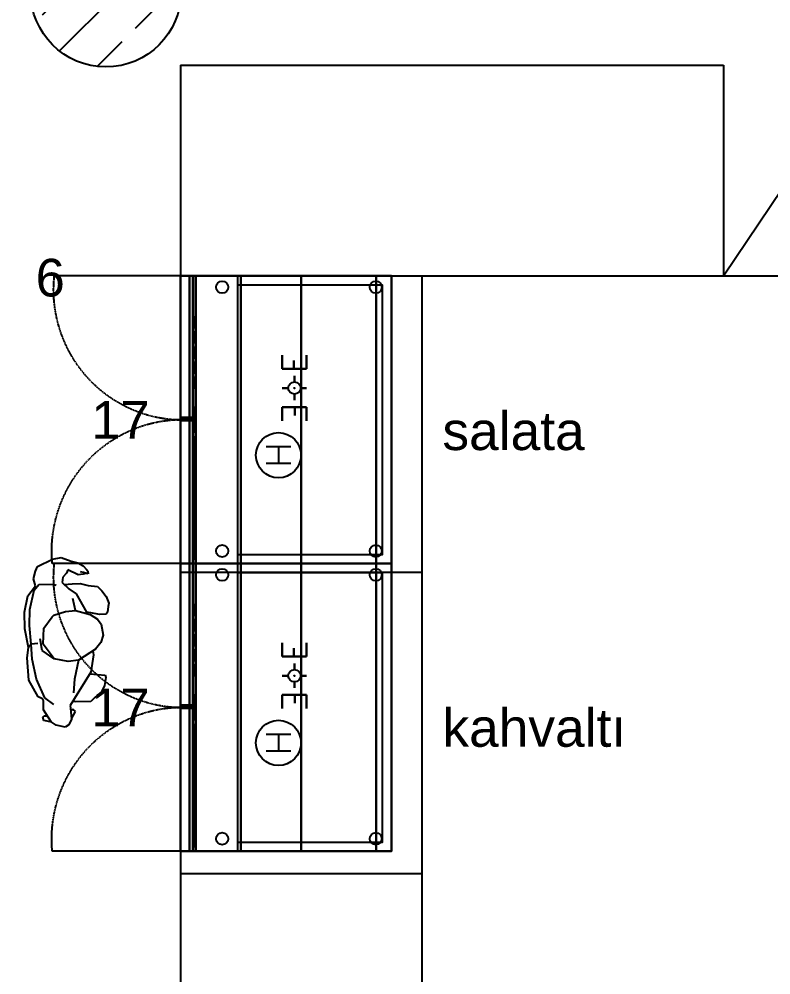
# Model space of a CAD drawing. Header units: millimetres. Extents: x 45 to 25350, y 77 to 5059.
# Drawn here: x 22266 to 22515.7, y 3807.6 to 4124.9 of the extents above; entities that cross this region are included whole.
import ezdxf
from ezdxf.enums import TextEntityAlignment as Align

# ---------------------------------------------------------------- set-up
doc = ezdxf.new("R2010")
doc.units = ezdxf.units.MM
doc.header["$LTSCALE"] = 5
doc.linetypes.add('NASCOSTA', pattern=[0.375, 0.25, -0.125])
for name, color, linetype in [('200-EquipBlack-3d', 250, 'Continuous'), ('200-EquipBorder-2d', 9, 'Continuous'), ('200-EquipID-2d', 7, 'Continuous'), ('200-EquipInternal-2d', 252, 'Continuous'), ('200-EquipSteel-3d', 9, 'Continuous'), ('250-Connections-2d', 6, 'Continuous'), ('250-ele-2d', 20, 'Continuous'), ('a_p5', 5, 'Continuous'), ('str_SNL_hatch', 1, 'Continuous'), ('str_SNL_wall_sheer', 5, 'Continuous'), ('TEFRIS', 12, 'Continuous')]:
    doc.layers.add(name, color=color, linetype=linetype)
doc.layers.add('200-InsPoint-3D', color=3, linetype='Continuous', plot=False)
doc.layers.add('yazı', color=30, linetype='Continuous', lineweight=9)
doc.styles.add('25', font='arial.ttf', dxfattribs={"height": 25})
doc.styles.add('ARIAL', font='ARIALUNI.TTF', dxfattribs={"height": 1})
doc.styles.add('ROMANS', font='micross.ttf')
doc.styles.add('SIMPLEX', font='simplex')

# ---------------------------------------------------------------- blocks, each defined once
blk = doc.blocks.new('A$C47794B28')
at = {"layer": 'str_SNL_hatch'}
h = blk.add_hatch(dxfattribs=at)
h.set_pattern_fill('ANSI33', color=256, scale=100, style=0)
h.set_pattern_definition([(45, (-1153.641, -4045.18), (-17.67767, 17.67767), []), (45, (-1135.964, -4045.18), (-17.67767, 17.67767), [12.5, -6.25])])
edge = h.paths.add_edge_path()
edge.add_arc((0, 0), 25, 0, 360)
at = {"layer": 'str_SNL_wall_sheer'}
blk.add_circle((0, 0), 25, dxfattribs=at)
blk = doc.blocks.new('cfcfcfcfc')
for p, q in [((220736.78, -32182.96), (220742.96, -32181.97)), ((220742.96, -32181.97), (220748.54, -32182.02)), ((220720.27, -32185.76), (220725.95, -32182.87)), ((220725.95, -32182.87), (220733.39, -32182.48)), ((220726.13, -32185.4), (220732.82, -32184.14)), ((220732.82, -32184.14), (220737.82, -32183.94)), ((220733.39, -32182.48), (220736.78, -32182.96)), ((220737.82, -32183.94), (220736.78, -32182.96)), ((220737.82, -32183.94), (220744.06, -32183.48)), ((220738.01, -32186.09), (220737.82, -32183.94)), ((220744.06, -32183.48), (220749.41, -32183.76)), ((220748.54, -32182.02), (220753.96, -32183.21)), ((220749.41, -32183.76), (220755.68, -32185.37)), ((220753.96, -32183.21), (220757.21, -32185.81)), ((220711.76, -32190.05), (220712.42, -32187.41)), ((220711.86, -32189.91), (220715.91, -32187.4)), ((220712.42, -32187.41), (220713.48, -32187.12)), ((220713.48, -32187.12), (220713.95, -32187.65)), ((220713.95, -32187.65), (220713.87, -32188.64)), ((220715.91, -32187.4), (220719.01, -32187.54)), ((220717.66, -32190.89), (220719.9, -32187.92)), ((220719.01, -32187.54), (220719.73, -32186.97)), ((220719.73, -32186.97), (220720.27, -32185.76)), ((220719.9, -32187.92), (220726.13, -32185.4)), ((220732.82, -32191.37), (220735.63, -32187.55)), ((220732.82, -32191.37), (220737.74, -32187.9)), ((220735.63, -32187.55), (220739.53, -32186.9)), ((220737.74, -32187.9), (220743.03, -32188.23)), ((220743.03, -32188.23), (220746.69, -32191.13)), ((220755.68, -32185.37), (220757.54, -32186.92)), ((220757.21, -32185.81), (220759.54, -32185.27)), ((220757.54, -32186.92), (220757.57, -32191.65)), ((220759.54, -32185.27), (220762.03, -32185.97)), ((220762.03, -32185.97), (220763.6, -32186.72)), ((220763.6, -32186.72), (220765.87, -32191.71)), ((220710.04, -32194.43), (220710.72, -32191.49)), ((220710.72, -32191.49), (220711.86, -32189.91)), ((220731.79, -32196.08), (220732.82, -32191.37)), ((220746.69, -32191.13), (220747.21, -32191.69)), ((220710.72, -32195.72), (220710.04, -32194.43)), ((220747.21, -32191.69), (220748.4, -32195.57)), ((220757.57, -32191.65), (220757.22, -32192.69)), ((220766.29, -32194.64), (220765.03, -32197.92)), ((220765.87, -32191.71), (220766.29, -32194.64)), ((220712.55, -32196.65), (220710.72, -32195.72)), ((220716.24, -32196.41), (220712.55, -32196.65)), ((220712.55, -32196.65), (220713.95, -32197.3)), ((220713.95, -32197.3), (220715.1, -32198.01)), ((220715.1, -32198.01), (220715.89, -32197.13)), ((220715.89, -32197.13), (220715.25, -32196.46)), ((220717.13, -32196.35), (220716.24, -32196.41)), ((220721.71, -32199.36), (220717.13, -32196.35)), ((220718.29, -32197.97), (220718.43, -32197.21)), ((220725.8, -32197.99), (220721.34, -32197.51)), ((220732.12, -32199.48), (220731.79, -32196.08)), ((220748.4, -32195.57), (220748.63, -32198.89)), ((220755.84, -32196.85), (220754.1, -32199.32)), ((220758, -32194.72), (220755.84, -32196.85)), ((220757.37, -32195.35), (220757.51, -32198.02)), ((220759.79, -32195.03), (220758, -32194.72)), ((220761.12, -32196.22), (220759.79, -32195.03)), ((220760.41, -32200.14), (220762.16, -32196.71)), ((220762.16, -32196.71), (220761.12, -32196.22)), ((220718.27, -32203.17), (220718.29, -32197.97)), ((220728.05, -32203.45), (220721.71, -32199.36)), ((220732.12, -32199.48), (220725.8, -32197.99)), ((220735.6, -32205.2), (220732.12, -32199.48)), ((220748.63, -32198.89), (220747.18, -32203.81)), ((220754.1, -32199.32), (220747.99, -32202.58)), ((220748.63, -32198.89), (220752.64, -32198.19)), ((220757.57, -32200.7), (220756.86, -32203.33)), ((220757.51, -32198.02), (220757.57, -32200.7)), ((220760.56, -32201.83), (220760.41, -32200.14)), ((220761.2, -32201.95), (220761.39, -32200.94)), ((220764.41, -32200.08), (220763.35, -32201.83)), ((220765.03, -32197.92), (220764.41, -32200.08)), ((220719.53, -32204.62), (220718.27, -32203.17)), ((220727.48, -32203.09), (220727.17, -32205.71)), ((220733.77, -32204.54), (220728.05, -32203.45)), ((220747.18, -32203.81), (220745.57, -32206.15)), ((220747.09, -32206.86), (220747.73, -32204.04)), ((220747.99, -32202.58), (220747.52, -32202.65)), ((220747.73, -32204.04), (220747.99, -32202.58)), ((220756.86, -32203.33), (220756.39, -32206.48)), ((220760.79, -32202.66), (220760.56, -32201.83)), ((220760.68, -32203.4), (220760.79, -32203.02)), ((220761.57, -32203.4), (220760.68, -32203.4)), ((220760.79, -32203.02), (220761.2, -32201.95)), ((220762.05, -32203.07), (220761.57, -32203.4)), ((220763.35, -32201.83), (220762.05, -32203.07)), ((220721.43, -32206.8), (220719.53, -32204.62)), ((220723.43, -32207.88), (220721.43, -32206.8)), ((220727.17, -32205.71), (220726.94, -32208.16)), ((220735.09, -32204.35), (220733.77, -32204.54)), ((220737.75, -32207.08), (220735.6, -32205.2)), ((220740.21, -32207.84), (220737.75, -32207.08)), ((220743.91, -32207.34), (220740.21, -32207.84)), ((220745.57, -32206.15), (220743.91, -32207.34)), ((220747.11, -32209.07), (220747.09, -32206.86)), ((220756.39, -32206.48), (220754.96, -32207.88)), ((220726.08, -32208.45), (220723.43, -32207.88)), ((220726.94, -32208.16), (220726.08, -32208.45)), ((220747.74, -32209.48), (220747.11, -32209.07)), ((220749.72, -32209.8), (220747.74, -32209.48)), ((220750.82, -32210.02), (220749.72, -32209.8)), ((220752.98, -32209.19), (220750.82, -32210.02)), ((220754.96, -32207.88), (220752.98, -32209.19))]:
    blk.add_line(p, q)
blk = doc.blocks.new('HAC')
at = {"layer": '250-Connections-2d'}
for p, q in [((-2.76, 4.09), (-2.76, -4.09)), ((2.76, 4.09), (2.76, -4.09)), ((-2.76, 0), (2.76, 0))]:
    blk.add_line(p, q, dxfattribs=at)
blk.add_circle((0, 0), 7.5, dxfattribs=at)
blk = doc.blocks.new('ECON')
at = {"layer": '250-ele-2d'}
for p, q in [((0, 40.6), (0, 20.3)), ((-40.6, 0), (-20.3, 0)), ((20.3, 0), (40.6, 0)), ((0, -20.3), (0, -40.6))]:
    blk.add_line(p, q, dxfattribs=at)
for radius in [20.3, 1]:
    blk.add_circle((0, 0), radius, dxfattribs=at)
blk.add_point((0, 0), dxfattribs=at)
at = {"layer": '250-ele-2d', "style": 'SIMPLEX', "flags": 8}
blk.add_attdef('E', (50, -40.6), '', height=81, dxfattribs=at)
blk = doc.blocks.new('SAL25L2C9')
at = {"layer": '200-EquipBlack-3d'}
for points in [[(433, -651.1, 112.8), (520.8, -651.1, 112.8), (520.8, -651.1, 156.2), (433, -651.1, 156.2)], [(439.3, -651.6, 123.6), (459.3, -651.6, 123.6), (459.3, -651.6, 143.6), (439.3, -651.6, 143.6)], [(465.2, -651.6, 123.6), (485.2, -651.6, 123.6), (485.2, -651.6, 143.6), (465.2, -651.6, 143.6)], [(491.7, -651.6, 123.6), (511.7, -651.6, 123.6), (511.7, -651.6, 143.6), (491.7, -651.6, 143.6)]]:
    blk.add_3dface(points, dxfattribs=at)
at = {"layer": '200-EquipBorder-2d'}
blk.add_lwpolyline([(0, -700), (955, -700), (955, 0), (0, 0)], close=True, dxfattribs=at)
at = {"layer": '200-EquipInternal-2d'}
blk.add_line((0, -511.4), (955, -511.4), dxfattribs=at)
at = {"layer": '200-EquipInternal-2d', "linetype": 'NASCOSTA'}
for p, q in [((0, -658.9), (955, -658.9)), ((477.5, -658.9), (477.5, -700))]:
    blk.add_line(p, q, dxfattribs=at)
at = {"layer": '200-EquipInternal-2d'}
blk.add_lwpolyline([(925, -511.4), (925, -30), (30, -30), (30, -511.4)], dxfattribs=at)
at = {"layer": '200-EquipInternal-2d', "linetype": 'NASCOSTA'}
for points in [[(0, -700), (0, -1120.5, 0.439621), (477.5, -700)], [(955, -700), (955, -1127.5, -0.436433), (477.5, -700)]]:
    blk.add_lwpolyline(points, format="xyb", dxfattribs=at)
at = {"layer": '200-EquipSteel-3d', "extrusion": (0, -1, 0)}
for p, q in [((12.3, -650.7, 225.2), (418.5, -650.7, 225.2)), ((12.3, -650.7, 22), (12.3, -650.7, 239.8)), ((418.5, -650.7, 22), (418.5, -650.7, 239.8)), ((531.5, -650.7, 22), (531.5, -650.7, 239.8)), ((942.7, -650.7, 225.2), (531.5, -650.7, 225.2)), ((942.7, -650.7, 22), (942.7, -650.7, 239.8))]:
    blk.add_line(p, q, dxfattribs=at)
at = {"layer": '200-EquipSteel-3d', "extrusion": (0, -1, 0), "elevation": 651.5}
for points in [[(133.6, 157), (173.6, 157), (173.6, 167), (133.6, 167)], [(133.6, 57), (173.6, 57), (173.6, 67), (133.6, 67)], [(133.6, 82), (173.6, 82), (173.6, 92), (133.6, 92)], [(133.6, 107), (173.6, 107), (173.6, 117), (133.6, 117)], [(133.6, 132), (173.6, 132), (173.6, 142), (133.6, 142)], [(133.6, 182), (173.6, 182), (173.6, 192), (133.6, 192)], [(183.6, 57), (223.6, 57), (223.6, 67), (183.6, 67)], [(183.6, 132), (223.6, 132), (223.6, 142), (183.6, 142)], [(183.6, 82), (223.6, 82), (223.6, 92), (183.6, 92)], [(183.6, 107), (223.6, 107), (223.6, 117), (183.6, 117)], [(183.6, 157), (223.6, 157), (223.6, 167), (183.6, 167)], [(183.6, 182), (223.6, 182), (223.6, 192), (183.6, 192)], [(233.6, 57), (273.6, 57), (273.6, 67), (233.6, 67)], [(233.6, 132), (273.6, 132), (273.6, 142), (233.6, 142)], [(233.6, 82), (273.6, 82), (273.6, 92), (233.6, 92)], [(233.6, 107), (273.6, 107), (273.6, 117), (233.6, 117)], [(233.6, 157), (273.6, 157), (273.6, 167), (233.6, 167)], [(233.6, 182), (273.6, 182), (273.6, 192), (233.6, 192)], [(283.6, 57), (323.6, 57), (323.6, 67), (283.6, 67)], [(283.6, 82), (323.6, 82), (323.6, 92), (283.6, 92)], [(283.6, 107), (323.6, 107), (323.6, 117), (283.6, 117)], [(283.6, 132), (323.6, 132), (323.6, 142), (283.6, 142)], [(283.6, 157), (323.6, 157), (323.6, 167), (283.6, 167)], [(283.6, 182), (323.6, 182), (323.6, 192), (283.6, 192)], [(333.6, 57), (373.6, 57), (373.6, 67), (333.6, 67)], [(333.6, 132), (373.6, 132), (373.6, 142), (333.6, 142)], [(333.6, 82), (373.6, 82), (373.6, 92), (333.6, 92)], [(333.6, 107), (373.6, 107), (373.6, 117), (333.6, 117)], [(333.6, 157), (373.6, 157), (373.6, 167), (333.6, 167)], [(333.6, 182), (373.6, 182), (373.6, 192), (333.6, 192)], [(616.4, 157), (576.4, 157), (576.4, 167), (616.4, 167)], [(616.4, 57), (576.4, 57), (576.4, 67), (616.4, 67)], [(616.4, 82), (576.4, 82), (576.4, 92), (616.4, 92)], [(616.4, 107), (576.4, 107), (576.4, 117), (616.4, 117)], [(616.4, 132), (576.4, 132), (576.4, 142), (616.4, 142)], [(616.4, 182), (576.4, 182), (576.4, 192), (616.4, 192)], [(666.4, 157), (626.4, 157), (626.4, 167), (666.4, 167)], [(666.4, 82), (626.4, 82), (626.4, 92), (666.4, 92)], [(666.4, 57), (626.4, 57), (626.4, 67), (666.4, 67)], [(666.4, 107), (626.4, 107), (626.4, 117), (666.4, 117)], [(666.4, 132), (626.4, 132), (626.4, 142), (666.4, 142)], [(666.4, 182), (626.4, 182), (626.4, 192), (666.4, 192)], [(716.4, 157), (676.4, 157), (676.4, 167), (716.4, 167)], [(716.4, 57), (676.4, 57), (676.4, 67), (716.4, 67)], [(716.4, 82), (676.4, 82), (676.4, 92), (716.4, 92)], [(716.4, 107), (676.4, 107), (676.4, 117), (716.4, 117)], [(716.4, 132), (676.4, 132), (676.4, 142), (716.4, 142)], [(716.4, 182), (676.4, 182), (676.4, 192), (716.4, 192)], [(766.4, 157), (726.4, 157), (726.4, 167), (766.4, 167)], [(766.4, 57), (726.4, 57), (726.4, 67), (766.4, 67)], [(766.4, 82), (726.4, 82), (726.4, 92), (766.4, 92)], [(766.4, 107), (726.4, 107), (726.4, 117), (766.4, 117)], [(766.4, 132), (726.4, 132), (726.4, 142), (766.4, 142)], [(766.4, 182), (726.4, 182), (726.4, 192), (766.4, 192)], [(816.4, 157), (776.4, 157), (776.4, 167), (816.4, 167)], [(816.4, 57), (776.4, 57), (776.4, 67), (816.4, 67)], [(816.4, 82), (776.4, 82), (776.4, 92), (816.4, 92)], [(816.4, 107), (776.4, 107), (776.4, 117), (816.4, 117)], [(816.4, 132), (776.4, 132), (776.4, 142), (816.4, 142)], [(816.4, 182), (776.4, 182), (776.4, 192), (816.4, 192)]]:
    blk.add_lwpolyline(points, close=True, dxfattribs=at)
at = {"layer": '200-EquipSteel-3d'}
for centre in [(37.2, -51.9), (913, -51.9), (37.2, -561.9), (913, -561.9)]:
    blk.add_circle(centre, 20, dxfattribs=at)
for points, invisible_edges in [([(0, -700, 703.3), (0, -660, 676.6), (0, -660, 240), (0, -700, 240)], 1), ([(0, -660, 676.6), (0, -670, 683.3), (0, -670, 783.3), (0, -660, 790)], 5), ([(0, -660, 790), (0, -700, 763.3), (0, -700, 790), (0, -660, 790)], 1), ([(470, -660, 676.6), (470, -700, 703.3), (470, -700, 240), (470, -660, 240)], 1), ([(470, -660, 790), (470, -670, 783.3), (470, -670, 683.3), (470, -660, 676.6)], 5), ([(470, -660, 790), (470, -700, 790), (470, -700, 763.3), (470, -660, 790)], 4), ([(480, -660, 790), (480, -700, 763.3), (480, -700, 790), (480, -660, 790)], 1), ([(480, -660, 676.6), (480, -670, 683.3), (480, -670, 783.3), (480, -660, 790)], 5), ([(480, -700, 703.3), (480, -660, 676.6), (480, -660, 240), (480, -700, 240)], 1), ([(955, -660, 790), (955, -700, 790), (955, -700, 763.3), (955, -660, 790)], 4), ([(955, -660, 790), (955, -670, 783.3), (955, -670, 683.3), (955, -660, 676.6)], 5), ([(955, -660, 676.6), (955, -700, 703.3), (955, -700, 240), (955, -660, 240)], 1)]:
    blk.add_3dface(points, dxfattribs=dict(at, invisible_edges=invisible_edges))
for points in [[(0, -700, 240), (0, -660, 240), (470, -660, 240), (470, -700, 240)], [(0, -660, 790), (0, -700, 790), (470, -700, 790), (470, -660, 790)], [(480, -700, 240), (480, -660, 240), (955, -660, 240), (955, -700, 240)], [(480, -660, 790), (480, -700, 790), (955, -700, 790), (955, -660, 790)], [(0, -700, 763.3), (0, -670, 783.3), (470, -670, 783.3), (470, -700, 763.3)], [(0, -670, 683.3), (0, -700, 703.3), (470, -700, 703.3), (470, -670, 683.3)], [(0, -670, 783.3), (0, -670, 683.3), (470, -670, 683.3), (470, -670, 783.3)], [(480, -700, 763.3), (480, -670, 783.3), (955, -670, 783.3), (955, -700, 763.3)], [(480, -670, 683.3), (480, -700, 703.3), (955, -700, 703.3), (955, -670, 683.3)], [(480, -670, 783.3), (480, -670, 683.3), (955, -670, 683.3), (955, -670, 783.3)], [(0, -700, 703.3), (0, -700, 240), (470, -700, 240), (470, -700, 703.3)], [(0, -700, 790), (0, -700, 763.3), (470, -700, 763.3), (470, -700, 790)], [(480, -700, 703.3), (480, -700, 240), (955, -700, 240), (955, -700, 703.3)], [(480, -700, 790), (480, -700, 763.3), (955, -700, 763.3), (955, -700, 790)]]:
    blk.add_3dface(points, dxfattribs=at)
at = {"layer": '250-Connections-2d', "xscale": 10, "yscale": 10, "zscale": 10}
blk.add_blockref('HAC', (595, -375), dxfattribs=at)
at = {"layer": '250-ele-2d'}
blk.add_blockref('ECON', (372, -322), dxfattribs=at).add_auto_attribs({'E': 'E'})
at = {"layer": '200-InsPoint-3D'}
blk.add_attdef('DISTANG', (0, 0), '', height=1, dxfattribs=at)
at = {"layer": '200-EquipBlack-3d'}
mesh = blk.add_polymesh((6, 3), dxfattribs=at)
for k, corner in enumerate([(955, -700, 825), (955, -700, 810), (955, -700, 810), (0, -700, 825), (0, -700, 810), (0, -700, 810), (0, -500, 825), (0, -500, 810), (0, -700, 810), (955, -500, 825), (955, -500, 810), (955, -700, 810), (955, -500, 825), (955, -500, 825), (955, -700, 825), (0, -500, 825), (0, -500, 825), (0, -700, 825)]):
    mesh.set_mesh_vertex(divmod(k, 3), corner)
at = {"layer": '200-EquipSteel-3d'}
mesh = blk.add_polymesh((6, 3), dxfattribs=at)
for k, corner in enumerate([(955, -50, 845), (955, -50, 810), (955, -50, 810), (0, -50, 845), (0, -50, 810), (0, -50, 810), (0, 0, 845), (0, 0, 810), (0, -50, 810), (955, 0, 845), (955, 0, 810), (955, -50, 810), (955, 0, 845), (955, 0, 845), (955, -50, 845), (0, 0, 845), (0, 0, 845), (0, -50, 845)]):
    mesh.set_mesh_vertex(divmod(k, 3), corner)
mesh = blk.add_polymesh((6, 3), dxfattribs=at)
for k, corner in enumerate([(955, -650, 810), (955, -650, 22), (955, -650, 22), (0, -650, 810), (0, -650, 22), (0, -650, 22), (0, 0, 810), (0, 0, 22), (0, -650, 22), (955, 0, 810), (955, 0, 22), (955, -650, 22), (955, 0, 810), (955, 0, 810), (955, -650, 810), (0, 0, 810), (0, 0, 810), (0, -650, 810)]):
    mesh.set_mesh_vertex(divmod(k, 3), corner)
mesh = blk.add_polymesh((6, 3), dxfattribs=at)
for k, corner in enumerate([(955, -300, 835), (955, -300, 810), (955, -300, 810), (0, -300, 835), (0, -300, 810), (0, -300, 810), (0, -50, 835), (0, -50, 810), (0, -300, 810), (955, -50, 835), (955, -50, 810), (955, -300, 810), (955, -50, 835), (955, -50, 835), (955, -300, 835), (0, -50, 835), (0, -50, 835), (0, -300, 835)]):
    mesh.set_mesh_vertex(divmod(k, 3), corner)
mesh = blk.add_polymesh((6, 3), dxfattribs=at)
for k, corner in enumerate([(955, -500, 825), (955, -500, 810), (955, -500, 810), (0, -500, 825), (0, -500, 810), (0, -500, 810), (0, -300, 825), (0, -300, 810), (0, -500, 810), (955, -300, 825), (955, -300, 810), (955, -500, 810), (955, -300, 825), (955, -300, 825), (955, -500, 825), (0, -300, 825), (0, -300, 825), (0, -500, 825)]):
    mesh.set_mesh_vertex(divmod(k, 3), corner)
blk = doc.blocks.new('attrib')
at = {"layer": '200-EquipID-2d', "style": 'ARIAL'}
blk.add_attdef('POS', text='', height=2.5, dxfattribs=at).set_placement((0, 0, -1), align=Align.MIDDLE)
at = {"layer": '200-EquipID-2d', "style": 'ROMANS', "flags": 1}
for tag, p in [('ZONA', (0, -4.905, -2)), ('EQUIPMENTDATA', (0, -7.89, -2)), ('LONGDESCR', (0, -11.302, -2)), ('EQUIPMENTCONN', (0, -14.714, -2)), ('ACCESSORYDATA', (0, -18.552, -2)), ('ACCESSORYCONN', (0, -21.857, -2))]:
    blk.add_attdef(tag, text='', height=2.5, dxfattribs=at).set_placement(p, align=Align.CENTER)

msp = doc.modelspace()

# ---------------------------------------------------------------- hatches: boundary and pattern name
at = {"ltscale": 0.5}
h = msp.add_hatch(dxfattribs=at)
h.set_pattern_fill('ANSI31', color=251, scale=30)
h.set_pattern_definition([(45, (24280.266, 18410.9967), (-2.6516504, 2.6516504), [])])
h.paths.add_polyline_path([(21763.42, 4094.47), (22023.38, 4098.96), (22023.02, 4119.96), (21730.1, 4114.9), (21721.79, 4595.08, -0.130845), (22999.27, 4233.91, -0.490921), (22999.35, 4233.95, -0.006684), (23000.2, 4268.19, 0.132238), (21691.26, 4625.37), (21711.96, 3429.14), (22159.11, 3170.98), (22174.11, 3196.96), (22030.23, 3280.02), (22097.77, 3397), (22270.98, 3297), (22270.99, 3297.02), (22281.98, 3316.05), (22090.58, 3426.55), (22020.06, 3425.33), (21775.09, 3421.1, -0.000011), (21771.02, 3655.54), (22030.98, 3660.03), (22030.62, 3681.03), (21770.66, 3676.54, -0.000019)])

# ---------------------------------------------------------------- linework, layer by layer
at = {"layer": 'TEFRIS'}
for p, q in [((22319.56, 4109.65), (22499.99, 4109.65)), ((22319.62, 4109.65), (22319.62, 3528.68)), ((22499.99, 4109.65), (22499.99, 4039.65)), ((22499.99, 4039.65), (22534.82, 4091.72)), ((22319.62, 4039.65), (22579.99, 4039.65)), ((22399.78, 4039.65), (22399.78, 3541.28)), ((22319.77, 3941.28), (22399.78, 3941.28)), ((22319.77, 3841.28), (22399.78, 3841.28))]:
    msp.add_line(p, q, dxfattribs=at)

# ---------------------------------------------------------------- block references
at = {"zscale": 0.1}
for name, p, xscale, yscale, rotation, values in [('SAL25L2C9', (22389.62, 4039.65), 0.1000000000000014, 0.1000000000000014, 270, {'DISTANG': '972.5165715687541^I5.223932380225488'}), ('ECON', (22357.42, 4002.45), 0.1000000000000014, 0.1000000000000014, 90, {'E': 'E'}), ('SAL25L2C9', (22389.62, 3944.15), 0.09999999999999432, 0.09999999999999432, 270, {'DISTANG': '972.5165715687541^I5.223932380225488'}), ('ECON', (22357.42, 3906.95), 0.09999999999999432, 0.09999999999999432, 90, {'E': 'E'})]:
    msp.add_blockref(name, p, dxfattribs=dict(at, xscale=xscale, yscale=yscale, rotation=rotation)).add_auto_attribs(values)
at = {"layer": '200-EquipID-2d'}
ref = msp.add_blockref('attrib', (22276.31, 4039.1), dxfattribs=dict(at, xscale=5, yscale=5, zscale=5))
ref.add_attrib('POS', '6', dxfattribs={"color": 7, "height": 12.5, "style": 'ARIAL'}).set_placement((22276.31, 4039.1, -5), align=Align.MIDDLE)
ref = msp.add_blockref('attrib', (22299.62, 3991.9), dxfattribs=dict(at, xscale=5, yscale=5, zscale=5))
ref.add_attrib('POS', '17', dxfattribs={"color": 7, "height": 12.5, "style": 'ARIAL'}).set_placement((22299.62, 3991.9, -5), align=Align.MIDDLE)
ref = msp.add_blockref('attrib', (22299.62, 3896.4), dxfattribs=dict(at, xscale=5, yscale=5, zscale=5))
ref.add_attrib('POS', '17', dxfattribs={"color": 7, "height": 12.5, "style": 'ARIAL'}).set_placement((22299.62, 3896.4, -5), align=Align.MIDDLE)
at = {"layer": 'a_p5', "ltscale": 2}
msp.add_blockref('A$C47794B28', (22294.78, 4134.03), dxfattribs=at)
at = {"layer": 'TEFRIS', "rotation": 91.50965930472574}
msp.add_blockref('cfcfcfcfc', (-4087.32, -217591.7), dxfattribs=at)

# ---------------------------------------------------------------- texts
at = {"layer": 'yazı', "attachment_point": 1, "style": '25'}
for s, insert, char_height in [('{\\fArial|b0|i0|c162|p34;salata}', (22406.58, 3994.54), 12.6805), ('kahvaltı', (22406.58, 3896.04), 12.68)]:
    msp.add_mtext_dynamic_manual_height_columns(s, width=145.5103, gutter_width=1, heights=[0], dxfattribs=dict(at, insert=insert, char_height=char_height))

doc.saveas('drawing.dxf')
